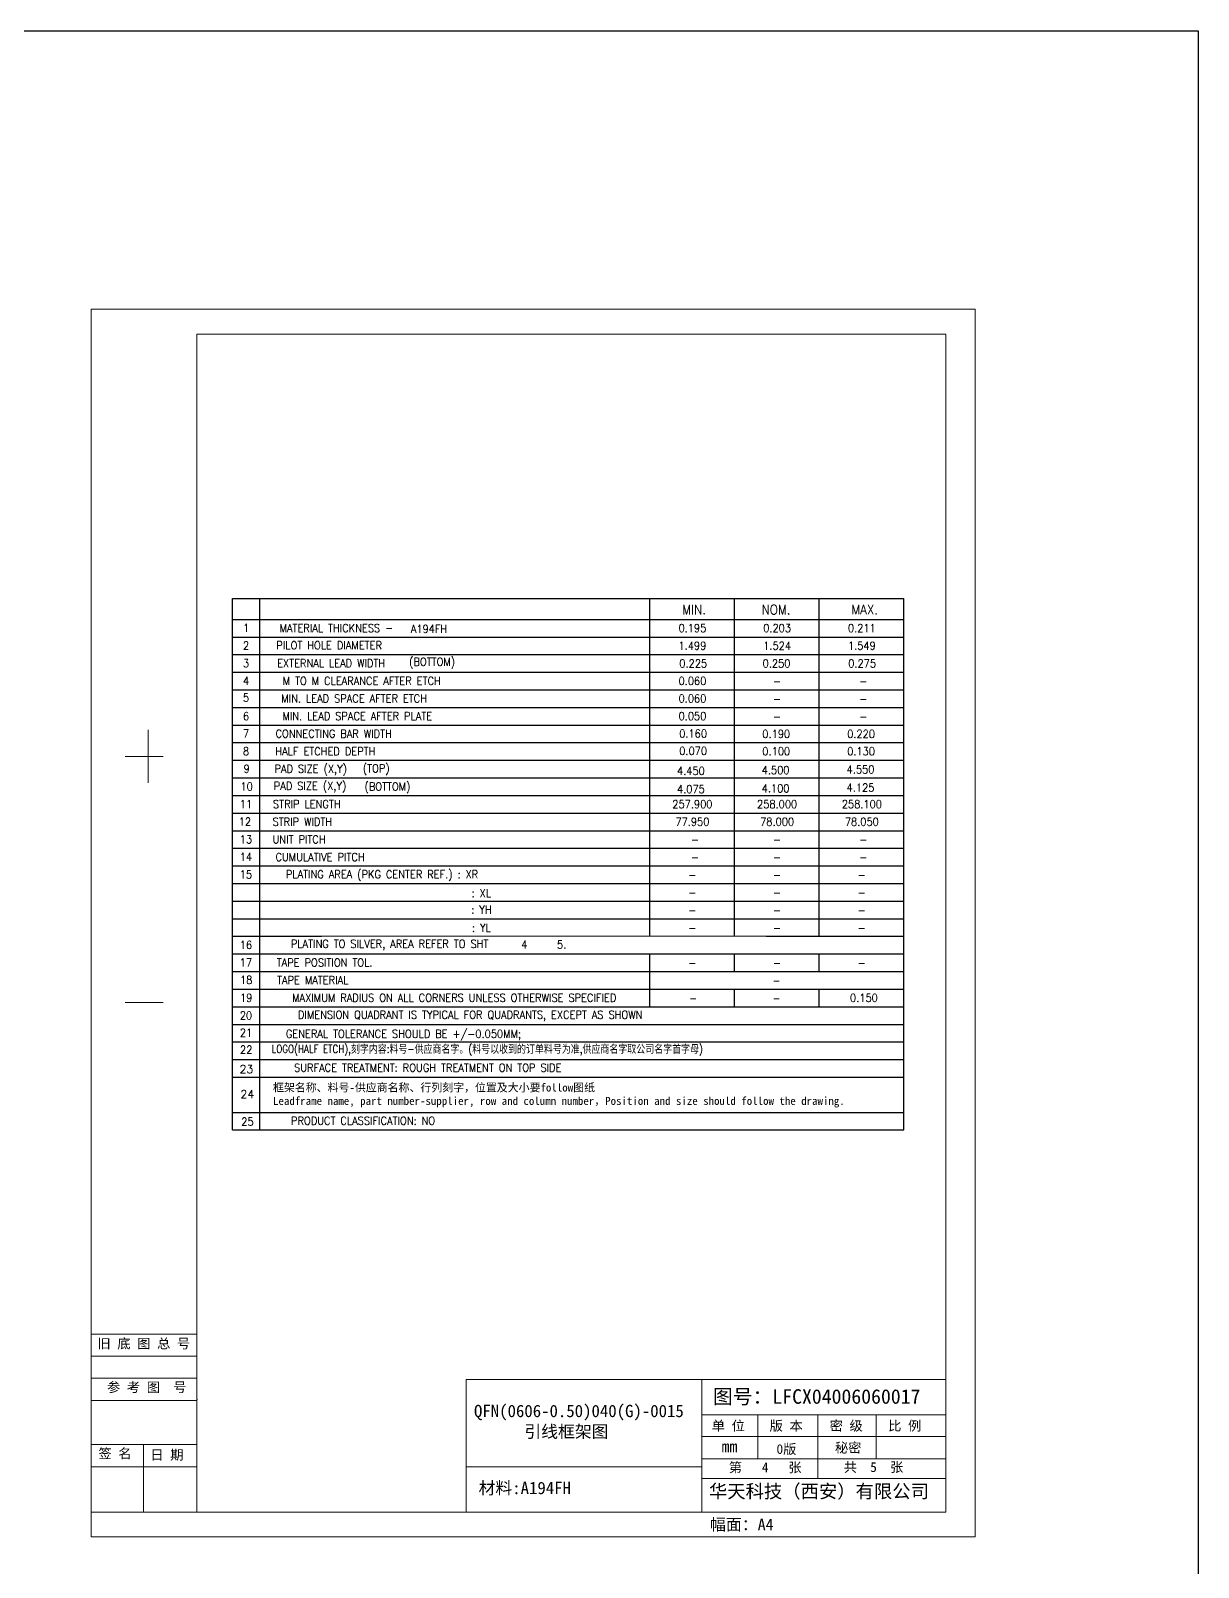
# Model space of a CAD drawing. Header units: millimetres. Extents: x 586 to 984, y 385 to 645.
# Drawn here: x 884.3 to 983.8, y 514.3 to 645.3 of the extents above; entities that cross this region are included whole.
import ezdxf
from ezdxf.enums import TextEntityAlignment as Align

# ---------------------------------------------------------------- set-up
doc = ezdxf.new("R2010")
doc.units = ezdxf.units.MM
doc.styles.add('ROMANS', font='SIMPLEX', dxfattribs={"width": 0.8, "height": 0.018})
doc.styles.add('宋体', font='')
doc.styles.get('宋体').set_extended_font_data('SimSun')

msp = doc.modelspace()

# ---------------------------------------------------------------- linework, layer by layer
at = {"color": 7}
for p, q in [((901.5241, 596.9092, -0.1202), (958.7675, 596.9092, -0.1202)), ((901.5241, 551.6094, -0.1202), (901.5241, 596.9092, -0.1202)), ((937.1039, 569.6178, -0.1202), (937.1039, 596.9092, -0.1202)), ((944.3251, 569.6178, -0.1202), (944.3251, 596.9092, -0.1202)), ((951.5463, 569.6178, -0.1202), (951.5463, 596.9092, -0.1202)), ((958.7675, 551.6094, -0.1202), (958.7675, 596.9092, -0.1202)), ((937.1039, 568.1171, -0.1202), (937.1039, 569.6178, -0.1202)), ((944.3251, 568.1171, -0.1202), (944.3251, 569.6178, -0.1202)), ((951.5463, 568.1171, -0.1202), (951.5463, 569.6178, -0.1202)), ((937.1039, 562.1143, -0.1202), (937.1039, 566.6164, -0.1202)), ((944.3251, 565.1157, -0.1202), (944.3251, 566.6164, -0.1202)), ((951.5463, 565.1157, -0.1202), (951.5463, 566.6164, -0.1202)), ((944.3251, 562.1143, -0.1202), (944.3251, 563.615, -0.1202)), ((951.5463, 562.1143, -0.1202), (951.5463, 563.615, -0.1202)), ((901.5241, 559.1129, -0.1202), (958.7675, 559.1129, -0.1202)), ((901.5241, 551.6094, -0.1202), (958.7675, 551.6094, -0.1202))]:
    msp.add_line(p, q, dxfattribs=at)
at = {"color": 3}
for p, q in [((903.8796, 551.6094, -0.1202), (903.8796, 596.9092, -0.1202)), ((901.5241, 595.1298, -0.1202), (958.7675, 595.1298, -0.1202)), ((901.5241, 593.6291, -0.1202), (958.7675, 593.6291, -0.1202)), ((901.5241, 592.1284, -0.1202), (958.7675, 592.1284, -0.1202)), ((901.5241, 590.6277, -0.1202), (958.7675, 590.6277, -0.1202)), ((901.5241, 589.127, -0.1202), (958.7675, 589.127, -0.1202)), ((901.5241, 587.6263, -0.1202), (958.7675, 587.6263, -0.1202)), ((901.5241, 586.1256, -0.1202), (958.7675, 586.1256, -0.1202)), ((901.5241, 584.6249, -0.1202), (958.7675, 584.6249, -0.1202)), ((901.5241, 583.1242, -0.1202), (958.7675, 583.1242, -0.1202)), ((901.5241, 581.6235, -0.1202), (958.7675, 581.6235, -0.1202)), ((901.5241, 580.1228, -0.1202), (958.7675, 580.1228, -0.1202)), ((901.5241, 578.6221, -0.1202), (958.7675, 578.6221, -0.1202)), ((901.5241, 577.1213, -0.1202), (958.7675, 577.1213, -0.1202)), ((901.5241, 575.6206, -0.1202), (958.7675, 575.6206, -0.1202)), ((901.5241, 574.1199, -0.1202), (958.7675, 574.1199, -0.1202)), ((901.5241, 572.6192, -0.1202), (958.7675, 572.6192, -0.1202)), ((901.5241, 571.1185, -0.1202), (958.7675, 571.1185, -0.1202)), ((901.5241, 569.6178, -0.1202), (958.7675, 569.6178, -0.1202)), ((901.5241, 568.1171, -0.1202), (958.7675, 568.1171, -0.1202)), ((901.5241, 566.6164, -0.1202), (958.7675, 566.6164, -0.1202)), ((901.5241, 565.1157, -0.1202), (958.7675, 565.1157, -0.1202)), ((901.5241, 563.615, -0.1202), (958.7675, 563.615, -0.1202)), ((901.5241, 562.1143, -0.1202), (958.7675, 562.1143, -0.1202)), ((901.5241, 560.6136, -0.1202), (958.7675, 560.6136, -0.1202)), ((901.5241, 559.1129, -0.1202), (958.7675, 559.1129, -0.1202)), ((901.5241, 557.6122, -0.1202), (958.7675, 557.6122, -0.1202)), ((901.5241, 556.1115, -0.1202), (958.7675, 556.1115, -0.1202)), ((901.5241, 553.1101, -0.1202), (958.7675, 553.1101, -0.1202))]:
    msp.add_line(p, q, dxfattribs=at)
at = {"lineweight": 5}
for p, q in [((894.3376, 585.7184, -0.1201), (894.3376, 581.1973, -0.1201)), ((892.3972, 583.4578, -0.1201), (895.6311, 583.4578, -0.1201)), ((892.3972, 562.4671, -0.1201), (895.6311, 562.4671, -0.1201)), ((898.4916, 534.2166, -0.1201), (889.4867, 534.2166, -0.1201)), ((898.4916, 532.3309, -0.1201), (889.4867, 532.3309, -0.1201)), ((898.4916, 530.4453, -0.1201), (889.4867, 530.4453, -0.1201)), ((921.457, 519.042, -0.1201), (921.457, 530.3502, -0.1201)), ((921.457, 530.3502, -0.1201), (962.3278, 530.3502, -0.1201)), ((941.5504, 530.3502, -0.1201), (941.5504, 519.042, -0.1201)), ((898.4916, 528.5596, -0.1201), (889.4867, 528.5596, -0.1201)), ((898.5382, 528.6584, -0.1201), (898.5382, 528.6024, -0.1201)), ((941.5504, 527.324, -0.1201), (962.3278, 527.324, -0.1201)), ((946.3041, 527.2859, -0.1201), (946.3041, 523.5664, -0.1201)), ((951.4209, 527.2859, -0.1201), (951.4209, 521.9118, -0.1201)), ((956.4048, 527.2859, -0.1201), (956.4048, 523.5664, -0.1201)), ((941.5504, 525.4751, -0.1201), (962.3278, 525.4751, -0.1201)), ((889.4867, 524.7921, -0.1201), (898.4916, 524.7883, -0.1201)), ((893.9403, 524.7921, -0.1201), (893.9403, 519.0808, -0.1201)), ((893.9403, 519.0808, -0.1201), (893.9403, 524.7361, -0.1201)), ((898.4916, 522.899, -0.1201), (889.4867, 522.899, -0.1201)), ((941.5504, 522.899, -0.1201), (921.457, 522.899, -0.1201)), ((941.5504, 523.5664, -0.1201), (962.3278, 523.5664, -0.1201)), ((941.5504, 521.9118, -0.1201), (962.3278, 521.9118, -0.1201)), ((898.4857, 519.0359, -0.1201), (889.5124, 519.0359, -0.1201))]:
    msp.add_line(p, q, dxfattribs=at)
at = {"ltscale": 0.05}
msp.add_lwpolyline([(585.8187, 645.3075), (983.8482, 645.3075), (983.8482, 385.4276), (585.8187, 385.4276)], close=True, dxfattribs=at)
at = {"lineweight": 5, "elevation": -0.1201}
for points in [[(889.4867, 621.5664), (964.8364, 621.5664), (964.8364, 516.9334), (889.4867, 516.9334)], [(898.4916, 619.4451), (962.3278, 619.4451), (962.3278, 519.042), (898.4916, 519.042)]]:
    msp.add_lwpolyline(points, close=True, dxfattribs=at)

# ---------------------------------------------------------------- texts
at = {"color": 7, "style": 'ROMANS', "width": 0.9}
for s, p in [('MIN.', (940.8742, 595.9687, -0.1202)), ('NOM.', (947.865, 595.9612, -0.1202)), ('MAX.', (955.4205, 595.9763, -0.1202))]:
    msp.add_text(s, height=0.81857, dxfattribs=at).set_placement(p, align=Align.MIDDLE)
at = {"color": 3, "style": 'ROMANS', "width": 0.9}
for s, height, p in [('1', 0.6821, (902.6977, 594.407, -0.1202)), ('MATERIAL THICKNESS - ', 0.682139, (910.5999, 594.3907, -0.1202)), ('A194FH', 0.68214, (918.2853, 594.3169, -0.1202)), ('0.195', 0.68214, (940.7338, 594.3888, -0.1202)), ('0.203', 0.68214, (947.955, 594.3888, -0.1202)), ('0.211', 0.68214, (955.1762, 594.3888, -0.1202)), ('2', 0.6821, (902.6977, 592.9063, -0.1202)), ('PILOT HOLE DIAMETER', 0.682139, (909.7762, 592.9217, -0.1202)), ('1.499', 0.68214, (940.7338, 592.8881, -0.1202)), ('1.524', 0.68214, (947.955, 592.8881, -0.1202)), ('1.549', 0.68214, (955.1762, 592.8881, -0.1202)), ('3', 0.6821, (902.6977, 591.3886, -0.1202)), ('EXTERNAL LEAD WIDTH', 0.682139, (909.9473, 591.3893, -0.1202)), ('(BOTTOM)', 0.68214, (918.5501, 591.4669, -0.1202)), ('0.225', 0.68214, (940.8081, 591.3743, -0.1202)), ('0.250', 0.68214, (947.9052, 591.3743, -0.1202)), ('0.275', 0.68214, (955.1978, 591.3743, -0.1202)), ('4', 0.6821, (902.6977, 589.8935, -0.1202)), ('M TO M CLEARANCE AFTER ETCH', 0.682139, (912.5525, 589.8886, -0.1202)), ('0.060', 0.68214, (940.7338, 589.8867, -0.1202)), ('-', 0.6821, (947.9412, 589.8547, -0.1202)), ('-', 0.6821, (955.2959, 589.8547, -0.1202)), ('5', 0.6821, (902.6977, 588.4607, -0.1202)), ('MIN. LEAD SPACE AFTER ETCH', 0.682139, (911.9049, 588.3879, -0.1202)), ('0.060', 0.68214, (940.7338, 588.386, -0.1202)), ('-', 0.6821, (947.9412, 588.354, -0.1202)), ('-', 0.6821, (955.2959, 588.354, -0.1202)), ('6', 0.6821, (902.6977, 586.8813, -0.1202)), ('MIN. LEAD SPACE AFTER PLATE', 0.682139, (912.1739, 586.8872, -0.1202)), ('0.050', 0.68214, (940.7338, 586.8853, -0.1202)), ('-', 0.6821, (947.9412, 586.8533, -0.1202)), ('-', 0.6821, (955.2959, 586.8533, -0.1202)), ('7', 0.6821, (902.6977, 585.3913, -0.1202)), ('CONNECTING BAR WIDTH', 0.682139, (910.1624, 585.3865, -0.1202)), ('0.160', 0.68214, (940.7955, 585.3973, -0.2204)), ('0.190', 0.68214, (947.8791, 585.3659, -0.2204)), ('0.220', 0.68214, (955.1073, 585.3659, -0.2204)), ('8', 0.6821, (902.6977, 583.8906, -0.1202)), ('HALF ETCHED DEPTH', 0.682139, (909.4526, 583.8858, -0.1202)), ('0.070', 0.68214, (940.7955, 583.9224, -0.2204)), ('0.100', 0.68214, (947.8791, 583.891, -0.2204)), ('0.130', 0.68214, (955.1073, 583.891, -0.2204)), ('PAD SIZE (X,Y)', 0.682139, (908.2047, 582.3461, -0.1202)), ('(TOP)', 0.68214, (913.7898, 582.3844, -0.1202)), ('9', 0.6821, (902.7477, 582.4023, -0.1202)), ('4.450', 0.68214, (940.6065, 582.2198, -0.2554)), ('4.500', 0.68214, (947.8213, 582.2839, -0.2554)), ('4.550', 0.68214, (955.063, 582.3429, -0.2554)), ('10', 0.68214, (902.7477, 580.8852, -0.1202)), ('PAD SIZE (X,Y)', 0.682139, (908.1454, 580.8844, -0.1202)), ('(BOTTOM)', 0.68214, (914.7447, 580.8338, -0.1202)), ('4.075', 0.68214, (940.6065, 580.6644, -0.2554)), ('4.100', 0.68214, (947.8213, 580.7285, -0.2554)), ('4.125', 0.68214, (955.063, 580.7875, -0.2554)), ('11', 0.68214, (902.684, 579.3927, -0.1202)), ('STRIP LENGTH', 0.682139, (907.8718, 579.3837, -0.1202)), ('257.900', 0.68214, (940.7338, 579.3818, -0.1202)), ('258.000', 0.68214, (947.955, 579.3818, -0.1202)), ('258.100', 0.68214, (955.1762, 579.3818, -0.1202)), ('12', 0.68214, (902.5887, 577.8905, -0.1202)), ('STRIP WIDTH', 0.682139, (907.4924, 577.883, -0.1202)), ('77.950', 0.68214, (940.7338, 577.881, -0.1202)), ('78.000', 0.68214, (947.955, 577.881, -0.1202)), ('78.050', 0.68214, (955.1762, 577.881, -0.1202)), ('13', 0.68214, (902.684, 576.3817, -0.1202)), ('UNIT PITCH', 0.68214, (907.2129, 576.3823, -0.1202)), ('-', 0.6821, (940.9463, 576.3484, -0.1202)), ('-', 0.6821, (947.9412, 576.3484, -0.1202)), ('-', 0.6821, (955.2959, 576.3484, -0.1202)), ('14', 0.68214, (902.684, 574.881, -0.1202)), ('CUMULATIVE PITCH', 0.682139, (909.0023, 574.876, -0.1202)), ('15', 0.68214, (902.684, 573.3898, -0.1202)), ('PLATING AREA (PKG CENTER REF.) : XR', 0.682139, (914.2799, 573.3538, -0.1202)), ('-', 0.6821, (940.9463, 574.8477, -0.1202)), ('-', 0.6821, (947.9412, 574.8477, -0.1202)), ('-', 0.6821, (955.2959, 574.8477, -0.1202)), ('-', 0.6821, (940.72, 573.347, -0.1202)), ('-', 0.6821, (947.9412, 573.347, -0.1202)), ('-', 0.6821, (955.1624, 573.347, -0.1202)), (': XL', 0.68214, (922.7534, 571.8035, -0.1202)), ('-', 0.6821, (940.72, 571.8463, -0.1202)), ('-', 0.6821, (947.9412, 571.8463, -0.1202)), ('-', 0.6821, (955.1624, 571.8463, -0.1202)), (': YH', 0.68214, (922.7534, 570.3879, -0.1202)), ('-', 0.6821, (940.72, 570.3456, -0.1202)), ('-', 0.6821, (947.9412, 570.3456, -0.1202)), ('-', 0.6821, (955.1624, 570.3456, -0.1202)), (': YL', 0.68214, (922.7534, 568.8375, -0.1202)), ('-', 0.6821, (940.72, 568.8449, -0.1202)), ('-', 0.6821, (947.9412, 568.8449, -0.1202)), ('-', 0.6821, (955.1624, 568.8449, -0.1202)), ('16', 0.68214, (902.684, 567.387, -0.1202)), ('17', 0.68214, (902.684, 565.8863, -0.1202)), ('TAPE POSITION TOL.', 0.682139, (909.386, 565.8773, -0.1202)), ('18', 0.68214, (902.6977, 564.3929, -0.1202)), ('TAPE MATERIAL', 0.682139, (908.3751, 564.3766, -0.1202)), ('-', 0.6821, (940.72, 565.8435, -0.1202)), ('-', 0.6821, (947.9412, 565.8435, -0.1202)), ('-', 0.6821, (955.1624, 565.8435, -0.1202)), ('19', 0.68214, (902.6977, 562.8809, -0.1202)), ('MAXIMUM RADIUS ON ALL CORNERS UNLESS OTHERWISE SPECIFIED', 0.682139, (920.433, 562.8759, -0.1202)), ('-', 0.6821, (947.8975, 564.3427, -0.1202)), ('0.150', 0.68214, (955.3545, 562.874, -0.1202)), ('-', 0.6821, (940.7962, 562.842, -0.1202)), ('-', 0.6821, (947.8975, 562.842, -0.1202)), ('20', 0.68214, (902.684, 561.3665, -0.1202)), ('DIMENSION QUADRANT IS TYPICAL FOR QUADRANTS, EXCEPT AS SHOWN', 0.682139, (921.7928, 561.328, -0.1202)), ('21', 0.68214, (902.684, 559.8991, -0.1202)), ('GENERAL TOLERANCE SHOULD BE +/-0.050MM;', 0.682139, (916.1054, 559.7572, -0.1202)), ('SURFACE TREATMENT: ROUGH TREATMENT ON TOP SIDE', 0.682139, (918.1782, 556.9183, -0.1201)), ('PRODUCT CLASSIFICATION: NO', 0.682139, (912.6685, 552.3964, 0.0627))]:
    msp.add_text(s, height=height, dxfattribs=at).set_placement(p, align=Align.MIDDLE)
at = {"color": 3, "style": 'ROMANS'}
for s, p in [('23', (902.7232, 556.7938, 0.5277)), ('24', (902.8002, 554.6619, 0.5277))]:
    msp.add_text(s, height=0.68214, dxfattribs=at).set_placement(p, align=Align.MIDDLE)
at = {"lineweight": 5, "style": '宋体'}
for s, height, p in [('图号：LFCX04006060017', 1.23685, (942.4881, 528.2723, -0.2152)), ('单 位', 0.82864, (942.3835, 525.98, -0.1201)), ('版 本', 0.82864, (947.3152, 525.98, -0.1201)), ('密 级', 0.82864, (952.432, 525.98, -0.1201)), ('比 例', 0.82864, (957.4159, 525.98, -0.1201)), ('mm', 0.99437, (943.2207, 524.1433, -0.1201)), ('0版', 0.82864, (947.9028, 523.9948, -0.1201)), ('秘密', 0.82864, (952.883, 524.1104, -0.1201)), ('幅面：A4', 0.99437, (942.2315, 517.4858, -0.1201))]:
    msp.add_text(s, height=height, dxfattribs=at).set_placement(p)
at = {"color": 3, "style": 'ROMANS'}
for s, insert, char_height, width, attachment_point in [('{\\W0.9;PLATING TO SILVER, AREA REFER TO SHT     OF}', (916.5053, 567.3706, -0.1201), 0.682139, 37.186255, 5), ('{\\W0.9;22}', (902.7032, 558.456, -0.1202), 0.68214, 0.377947, 5), ('LOGO(HALF ETCH),{\\fSimSun|b0|i0|c134|p2;刻字内容}:{\\fSimSun|b0|i0|c134|p2;料号}-{\\fSimSun|b0|i0|c134|p2;供应商名字。}({\\fSimSun|b0|i0|c134|p2;料号以收到的订单料号为准},{\\fSimSun|b0|i0|c134|p2;供应商名字取公司名字首字母})', (904.8691, 558.857, -0.1363), 0.6821389, 207.666626, 1), ('\\pxql;{\\f宋体|b0|i0|c134|p0;\\W1;框架名称、料号-供应商名称、行列刻字，位置及大小要follow图纸\\P\\fSimSun|b0|i0|c134|p0;Leadframe name, part number-supplier, row and column number，Position and size should follow the drawing.}', (934.4474, 554.5451, 0.2711), 0.6821389, 58.914015, 5), ('{\\W0.9;25}', (902.81, 552.3207, 0.8205), 0.68214, 0.843631, 5)]:
    msp.add_mtext(s, dxfattribs=dict(at, insert=insert, char_height=char_height, width=width, attachment_point=attachment_point))
at = {"lineweight": 5, "attachment_point": 1, "style": '宋体'}
for s, insert, char_height in [('{\\fSimSun|b0|i0|c134|p2;旧 底 图 总 号}', (890.0243, 533.8191, -0.1201), 0.828642), ('{\\fSimSun|b0|i0|c134|p2;参 考 图  号}', (890.8391, 530.0958, -0.1201), 0.828642), ('{\\fSimSun|b0|i0|c134|p2; 签 名}', (889.5441, 524.4461, -0.1201), 0.828642), ('{\\fSimSun|b0|i0|c134|p2; 日 期}', (893.9737, 524.3341, -0.1201), 0.828642), ('第   \\fSimSun|b0|i0|c0|p2;4\\fSimSun|b0|i0|c134|p2;   张', (943.8342, 523.2628, -0.1201), 0.828642), ('共  \\fSimSun|b0|i0|c0|p2;5\\fSimSun|b0|i0|c134|p2;  张', (953.6344, 523.2911, -0.1201), 0.828642), ('华天科技（西安）有限公司', (942.1421, 521.3854, -0.1201), 1.145747)]:
    msp.add_mtext(s, dxfattribs=dict(at, insert=insert, char_height=char_height))
at = {"color": 0, "lineweight": 5, "insert": (922.5092, 521.6197, -0.083), "char_height": 1.05175, "attachment_point": 1, "style": '宋体'}
msp.add_mtext('材料:A194FH', dxfattribs=at)

# ---------------------------------------------------------------- next in the draw order: texts
at = {"color": 3, "insert": (928.0666, 567.407, -0.1201), "char_height": 0.682139, "width": 37.186255, "attachment_point": 5, "style": 'ROMANS', "bg_fill": 2}
msp.add_mtext('{\\W0.9;4      5. }', dxfattribs=at)
at = {"lineweight": 5, "insert": (922.1203, 528.183, -0.2152), "char_height": 1.051322, "width": 17.507131, "attachment_point": 1, "style": '宋体', "bg_fill": 2}
msp.add_mtext('\\C0;QFN(0606-0.50)040(G)-0015\\P      引线框架图\\P\\C256;  ', dxfattribs=at)

doc.saveas('drawing.dxf')
